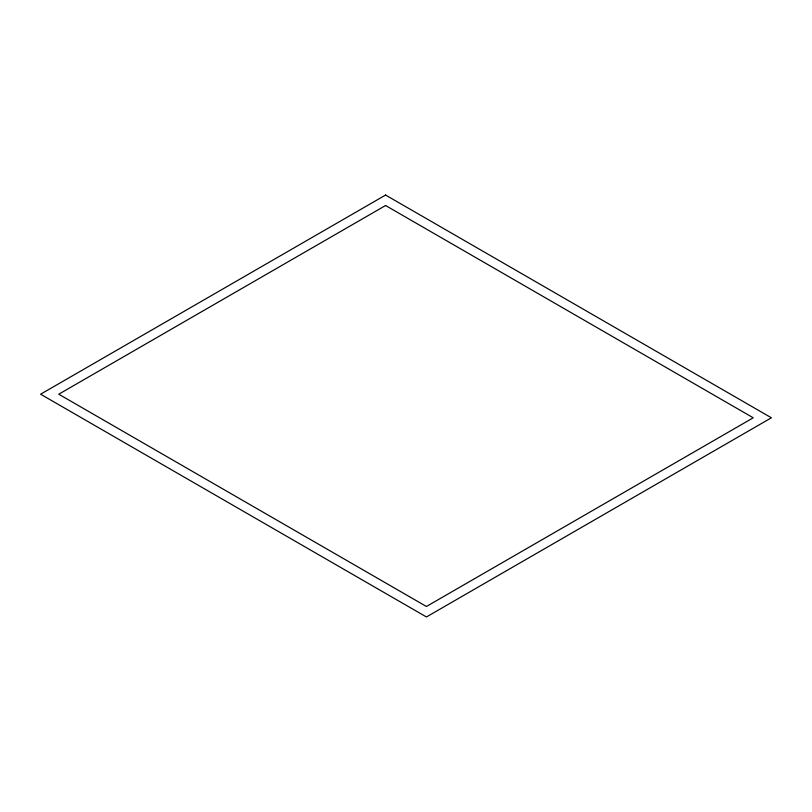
<?xml version="1.0" encoding="UTF-8"?>
<svg xmlns="http://www.w3.org/2000/svg" width="812" height="812" viewBox="0 0 812 812"><rect width="100%" height="100%" fill="white"/><g stroke="black" fill="none" stroke-linecap="round" stroke-linejoin="round"><path stroke-width="1.22" d="M385.578 195.042L40.6 394.206L426.422 616.958L771.4 417.794L385.578 195.042M385.578 205.517L58.758 394.206L426.422 606.483L753.242 417.794L385.578 205.517"/></g></svg>
